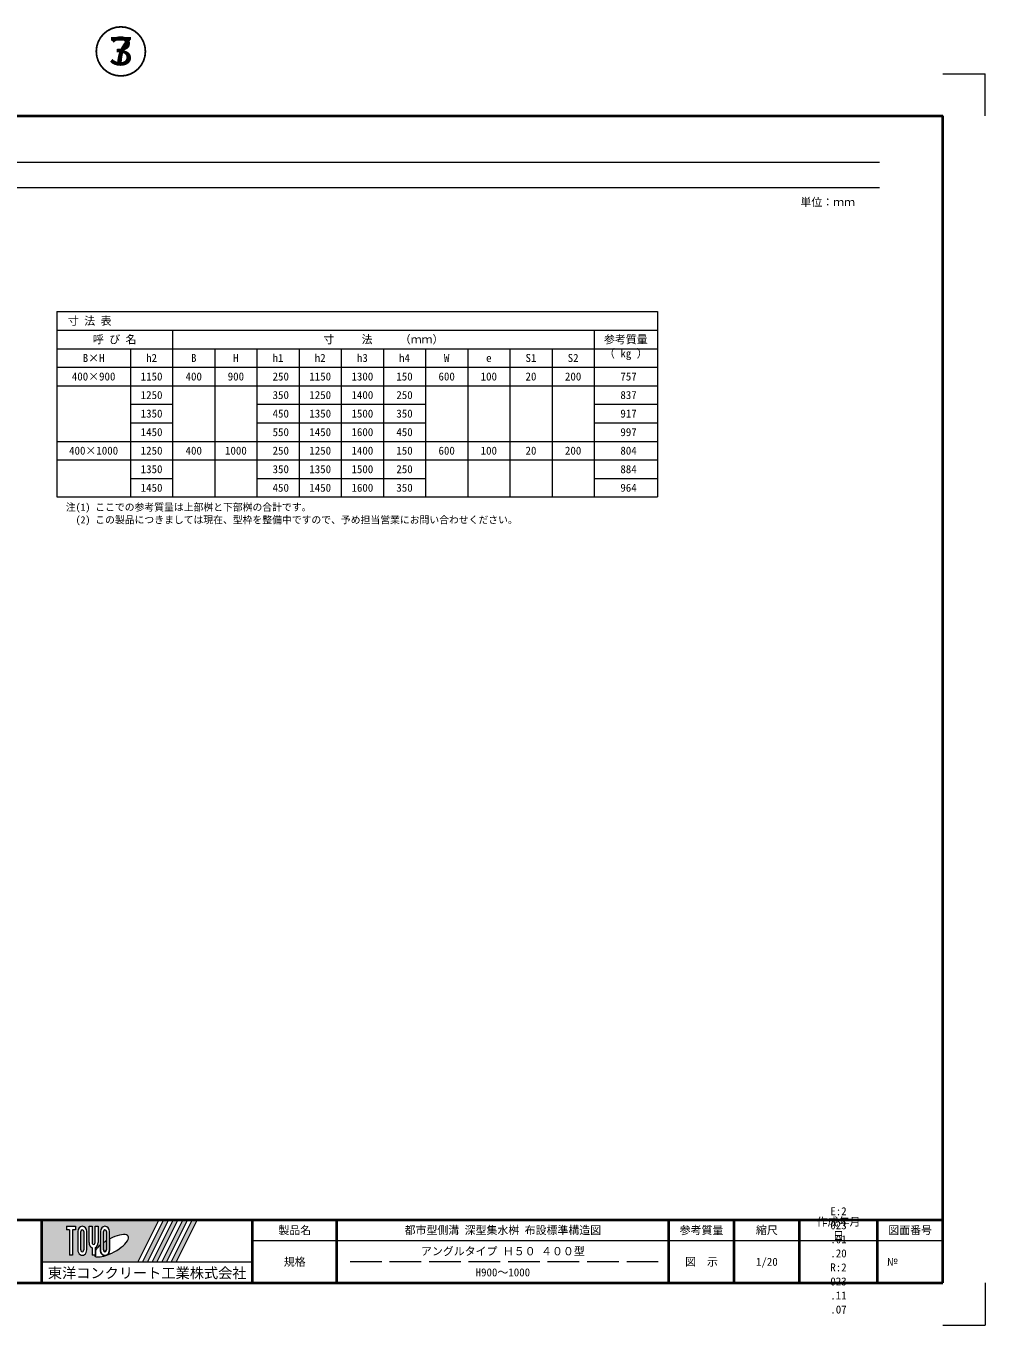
# Model space of a CAD drawing. Units: millimetres at full size; details may follow other scales. Extents: x 87398 to 114821, y -118528 to -105583.
# Drawn here: x 110271 to 114821, y -118528 to -112361 of the extents above; entities that cross this region are included whole.
import ezdxf
from ezdxf.enums import TextEntityAlignment as Align

# ---------------------------------------------------------------- set-up
doc = ezdxf.new("R2010")
doc.units = ezdxf.units.MM
doc.header["$LTSCALE"] = 25
doc.linetypes.add('DASHED', pattern=[7.5, 6, -1.5])
doc.linetypes.add('USER1', pattern=[1.35, 0.75, -0.6])
for name, color, linetype, lineweight in [('Defpoints_2', 8, 'Continuous', 0), ('図枠', 7, 'Continuous', 5), ('寸法・材料表', 7, 'Continuous', 13), ('補助線', 8, 'USER1', 9)]:
    doc.layers.add(name, color=color, linetype=linetype, lineweight=lineweight)
doc.styles.add('ＭＳ ゴシック', font='')
doc.styles.get('ＭＳ ゴシック').set_extended_font_data('MS Gothic')

msp = doc.modelspace()

# ---------------------------------------------------------------- hatches: boundary and pattern name
at = {"layer": '図枠'}
h = msp.add_hatch(color=256, dxfattribs=at)
h.paths.add_polyline_path([(110345.83, -118028.12), (110345.83, -118228.12), (110801.14, -118228.12), (110901.14, -118028.12)])
edge = h.paths.add_edge_path(flags=16)
edge.add_ellipse((110675.28, -118151.96), major_axis=(80.81, 45.23), ratio=0.3471473, start_angle=-144.311215, end_angle=72.189904, ccw=False)
edge.add_ellipse((110645.35, -118171.49), major_axis=(0, 27.5), ratio=0.8463542, start_angle=-160.703456, end_angle=-90)
edge.add_line((110668.63, -118171.49), (110668.63, -118119.07))
edge = h.paths.add_edge_path(flags=16)
edge.add_ellipse((110645.35, -118084.76), major_axis=(0, 25.38), ratio=0.8463542, start_angle=-90, end_angle=90, ccw=False)
edge.add_line((110666.84, -118084.76), (110666.84, -118171.49))
edge.add_ellipse((110645.35, -118171.49), major_axis=(0, 25.38), ratio=0.8463542, start_angle=90, end_angle=-90, ccw=False)
edge.add_line((110623.87, -118171.49), (110623.87, -118084.76))
edge = h.paths.add_edge_path(flags=16)
edge.add_line((110652.52, -118084.76), (110652.52, -118171.49))
edge.add_ellipse((110645.35, -118171.49), major_axis=(0, 8.46), ratio=0.8463542, start_angle=90, end_angle=-90, ccw=False)
edge.add_line((110638.19, -118171.49), (110638.19, -118084.76))
edge.add_ellipse((110645.35, -118084.76), major_axis=(0, 8.46), ratio=0.8463542, start_angle=-90, end_angle=90, ccw=False)
edge = h.paths.add_edge_path(flags=16)
edge.add_line((110650.72, -118129.09), (110650.72, -118171.49))
edge.add_ellipse((110645.35, -118171.49), major_axis=(0, 6.35), ratio=0.8463542, start_angle=90, end_angle=-90, ccw=False)
edge.add_line((110639.98, -118171.49), (110639.98, -118136.03))
edge.add_ellipse((110675.28, -118151.96), major_axis=(80.81, 45.23), ratio=0.3471473, start_angle=107.791741, end_angle=126.471318, ccw=False)
edge = h.paths.add_edge_path(flags=16)
edge.add_ellipse((110591.64, -118137.11), major_axis=(0, 25.38), ratio=0.8463542, start_angle=-163.341166, end_angle=-90, ccw=False)
edge.add_line((110598.8, -118161.05), (110598.8, -118196.87))
edge.add_line((110598.8, -118196.87), (110584.48, -118196.87))
edge.add_line((110584.48, -118196.87), (110584.48, -118161.05))
edge.add_ellipse((110591.64, -118137.11), major_axis=(0, 25.38), ratio=0.8463542, start_angle=90, end_angle=163.341166, ccw=False)
edge.add_line((110570.16, -118137.11), (110570.16, -118059.37))
edge.add_line((110570.16, -118059.37), (110584.48, -118059.37))
edge.add_line((110584.48, -118059.37), (110584.48, -118137.11))
edge.add_ellipse((110591.64, -118137.11), major_axis=(0, 8.46), ratio=0.8463542, start_angle=90, end_angle=-90)
edge.add_line((110598.8, -118137.11), (110598.8, -118059.37))
edge.add_line((110598.8, -118059.37), (110613.13, -118059.37))
edge.add_line((110613.13, -118059.37), (110613.13, -118137.11))
edge = h.paths.add_edge_path(flags=16)
edge.add_line((110622.08, -118149.6), (110622.08, -118171.49))
edge.add_ellipse((110645.35, -118171.49), major_axis=(0, 27.5), ratio=0.8463542, start_angle=90, end_angle=-171.54427)
edge.add_ellipse((110675.28, -118151.96), major_axis=(80.81, 45.23), ratio=0.3471473, start_angle=-178.649536, end_angle=-148.292442, ccw=False)
edge.add_line((110595.72, -118198.99), (110600.59, -118198.99))
edge.add_line((110600.59, -118198.99), (110600.59, -118172.17))
edge.add_ellipse((110675.28, -118151.96), major_axis=(80.81, 45.23), ratio=0.3471473, start_angle=148.21912, end_angle=165.908121, ccw=False)
edge = h.paths.add_edge_path(flags=16)
edge.add_ellipse((110537.93, -118084.76), major_axis=(0, 25.38), ratio=0.8463542, start_angle=-90, end_angle=90, ccw=False)
edge.add_line((110559.42, -118084.76), (110559.42, -118171.49))
edge.add_ellipse((110537.93, -118171.49), major_axis=(0, 25.38), ratio=0.8463542, start_angle=90, end_angle=-90, ccw=False)
edge.add_line((110516.45, -118171.49), (110516.45, -118084.76))
edge = h.paths.add_edge_path(flags=16)
edge.add_line((110545.09, -118084.76), (110545.09, -118171.49))
edge.add_ellipse((110537.93, -118171.49), major_axis=(0, 8.46), ratio=0.8463542, start_angle=90, end_angle=-90, ccw=False)
edge.add_line((110530.77, -118171.49), (110530.77, -118084.76))
edge.add_ellipse((110537.93, -118084.76), major_axis=(0, 8.46), ratio=0.8463542, start_angle=-90, end_angle=90, ccw=False)
h.paths.add_polyline_path([(110505.71, -118059.37), (110505.71, -118076.3), (110491.38, -118076.3), (110491.38, -118196.87), (110477.06, -118196.87), (110477.06, -118076.3), (110462.74, -118076.3), (110462.74, -118059.37)], flags=16)
for points in [[(110823.83, -118228.12), (110846.52, -118228.12), (110946.52, -118028.12), (110923.83, -118028.12)], [(110991.89, -118028.12), (110969.2, -118028.12), (110869.2, -118228.12), (110891.89, -118228.12)], [(111037.27, -118028.12), (111014.58, -118028.12), (110914.58, -118228.12), (110937.27, -118228.12)], [(111082.64, -118028.12), (111059.95, -118028.12), (110959.95, -118228.12), (110982.64, -118228.12)]]:
    msp.add_hatch(color=256, dxfattribs=at).paths.add_polyline_path(points)

# ---------------------------------------------------------------- linework, layer by layer
at = {"layer": 'Defpoints_2', "color": 1, "lineweight": 13}
for p, q in [((114620.83, -112588.12), (114820.83, -112588.12)), ((114820.83, -112788.12), (114820.83, -112588.12)), ((114820.83, -118328.12), (114820.83, -118528.12)), ((114620.83, -118528.12), (114820.83, -118528.12))]:
    msp.add_line(p, q, dxfattribs=at)
at = {"layer": 'Defpoints_2'}
for p, q in [((110416.69, -113717.24), (113266.69, -113717.24)), ((110416.69, -113717.24), (110416.69, -113805.24)), ((113266.69, -113717.24), (113266.69, -113805.24)), ((112966.69, -113893.24), (113266.69, -113893.24)), ((110416.69, -114069.24), (110766.69, -114069.24)), ((110966.69, -114069.24), (111366.69, -114069.24)), ((112166.69, -114069.24), (112966.69, -114069.24)), ((110416.69, -114421.24), (110766.69, -114421.24)), ((110966.69, -114421.24), (111366.69, -114421.24)), ((112166.69, -114421.24), (112966.69, -114421.24))]:
    msp.add_line(p, q, dxfattribs=at)
at = {"layer": '図枠', "lineweight": 40}
for p, q in [((106820.83, -112788.12), (114620.83, -112788.12)), ((114620.83, -118328.12), (114620.83, -112788.12)), ((106820.83, -118028.12), (114620.83, -118028.12)), ((110345.83, -118328.12), (110345.83, -118028.12)), ((111345.83, -118328.12), (111345.83, -118028.12)), ((111745.83, -118328.12), (111745.83, -118028.12)), ((113320.83, -118328.12), (113320.83, -118028.12)), ((113630.83, -118328.12), (113630.83, -118028.12)), ((113940.83, -118328.12), (113940.83, -118028.12)), ((114310.83, -118328.12), (114310.83, -118028.12)), ((106820.83, -118328.12), (114620.83, -118328.12))]:
    msp.add_line(p, q, dxfattribs=at)
at = {"layer": '図枠', "lineweight": 13}
for p, q in [((107120.83, -113008.12), (114320.83, -113008.12)), ((107120.83, -113128.12), (114320.83, -113128.12)), ((114620.83, -118128.12), (111345.83, -118128.12))]:
    msp.add_line(p, q, dxfattribs=at)
at = {"layer": '図枠'}
for p, q in [((110345.83, -118028.12), (110901.14, -118028.12)), ((110901.14, -118028.12), (110801.14, -118228.12)), ((110923.83, -118028.12), (110823.83, -118228.12)), ((110946.52, -118028.12), (110846.52, -118228.12)), ((110969.2, -118028.12), (110869.2, -118228.12)), ((110991.89, -118028.12), (110891.89, -118228.12)), ((111014.58, -118028.12), (110914.58, -118228.12)), ((110923.83, -118028.12), (110946.52, -118028.12)), ((111037.27, -118028.12), (110937.27, -118228.12)), ((111059.95, -118028.12), (110959.95, -118228.12)), ((110969.2, -118028.12), (110991.89, -118028.12)), ((111082.64, -118028.12), (110982.64, -118228.12)), ((111014.58, -118028.12), (111037.27, -118028.12)), ((111059.95, -118028.12), (111082.64, -118028.12)), ((110462.74, -118059.37), (110462.74, -118076.3)), ((110462.74, -118059.37), (110505.71, -118059.37)), ((110477.06, -118076.3), (110462.74, -118076.3)), ((110477.06, -118076.3), (110477.06, -118196.87)), ((110491.38, -118076.3), (110491.38, -118196.87)), ((110505.71, -118076.3), (110491.38, -118076.3)), ((110505.71, -118059.37), (110505.71, -118076.3)), ((110516.45, -118084.76), (110516.45, -118171.49)), ((110530.77, -118171.49), (110530.77, -118084.76)), ((110545.09, -118084.76), (110545.09, -118171.49)), ((110559.42, -118171.49), (110559.42, -118084.76)), ((110570.16, -118059.37), (110584.48, -118059.37)), ((110570.16, -118137.11), (110570.16, -118059.37)), ((110584.48, -118059.37), (110584.48, -118137.11)), ((110598.8, -118059.37), (110613.13, -118059.37)), ((110598.8, -118137.11), (110598.8, -118059.37)), ((110613.13, -118059.37), (110613.13, -118137.11)), ((110623.87, -118084.76), (110623.87, -118171.49)), ((110638.19, -118171.49), (110638.19, -118084.76)), ((110652.52, -118084.76), (110652.52, -118171.49)), ((110666.84, -118171.49), (110666.84, -118084.76)), ((110622.08, -118149.6), (110622.08, -118171.49)), ((110639.98, -118171.49), (110639.98, -118136.03)), ((110650.72, -118129.09), (110650.72, -118171.49)), ((110668.63, -118171.49), (110668.63, -118119.07)), ((110491.38, -118196.87), (110477.06, -118196.87)), ((110584.48, -118161.05), (110584.48, -118196.87)), ((110598.8, -118196.87), (110584.48, -118196.87)), ((110595.72, -118198.99), (110600.59, -118198.99)), ((110598.8, -118161.05), (110598.8, -118196.87)), ((110600.59, -118172.17), (110600.59, -118198.99)), ((110345.83, -118228.12), (110801.14, -118228.12)), ((110823.83, -118228.12), (110846.52, -118228.12)), ((110869.2, -118228.12), (110891.89, -118228.12)), ((110914.58, -118228.12), (110937.27, -118228.12)), ((110959.95, -118228.12), (110982.64, -118228.12))]:
    msp.add_line(p, q, dxfattribs=at)
at = {"layer": '図枠', "linetype": 'DASHED', "lineweight": 9}
msp.add_line((113270.83, -118228.12), (111795.83, -118228.12), dxfattribs=at)
at = {"layer": '図枠'}
for centre, major_axis, ratio, start_param, end_param in [((110537.93, -118084.76), (0, 25.38), 0.846354, 4.712389, 7.8539816), ((110537.93, -118084.76), (0, 8.46), 0.846354, 4.712389, 7.8539816), ((110645.35, -118084.76), (0, 25.38), 0.846354, 4.712389, 7.8539816), ((110645.35, -118084.76), (0, 8.46), 0.846354, 4.712389, 7.8539816), ((110675.28, -118151.96), (80.81, 45.23), 0.347147, 4.2621853, 7.7429163), ((110591.64, -118137.11), (0, 25.38), 0.846354, 1.5707963, 2.8017557), ((110591.64, -118137.11), (0, 8.46), 0.846354, 1.5707963, 4.712389), ((110591.64, -118137.11), (0, 25.38), 0.846354, 3.4814296, 4.712389), ((110675.28, -118151.96), (80.81, 45.23), 0.347147, 2.0815197, 2.5155126), ((110675.28, -118151.96), (80.81, 45.23), 0.347147, 1.6817405, 1.8219833), ((110537.93, -118171.49), (0, 25.38), 0.846354, 1.5707963, 4.712389), ((110537.93, -118171.49), (0, 8.46), 0.846354, 1.5707963, 4.712389), ((110675.28, -118151.96), (80.81, 45.23), 0.347147, 3.2093975, 4.2004451), ((110645.35, -118171.49), (0, 27.5), 0.846354, 1.5707963, 3.3154679), ((110645.35, -118171.49), (0, 25.38), 0.846354, 1.5707963, 4.712389), ((110645.35, -118171.49), (0, 8.46), 0.846354, 1.5707963, 4.712389), ((110645.35, -118171.49), (0, 6.35), 0.846354, 1.5707963, 4.712389), ((110645.35, -118171.49), (0, 27.5), 0.846354, 3.5338438, 4.712389)]:
    msp.add_ellipse(centre, major_axis=major_axis, ratio=ratio, start_param=start_param, end_param=end_param, dxfattribs=at)
at = {"layer": '寸法・材料表'}
for p, q in [((110416.69, -113805.24), (113266.69, -113805.24)), ((110416.69, -113805.24), (110416.69, -114597.24)), ((110966.69, -113805.24), (110966.69, -114597.24)), ((112966.69, -113805.24), (112966.69, -114597.24)), ((113266.69, -113805.24), (113266.69, -114597.24)), ((110416.69, -113893.24), (112966.69, -113893.24)), ((110766.69, -113893.24), (110766.69, -114597.24)), ((111166.69, -113893.24), (111166.69, -114597.24)), ((111366.69, -113893.24), (111366.69, -114597.24)), ((111566.69, -113893.24), (111566.69, -114597.24)), ((111766.69, -113893.24), (111766.69, -114597.24)), ((111966.69, -113893.24), (111966.69, -114597.24)), ((112166.69, -113893.24), (112166.69, -114597.24)), ((112366.69, -113893.24), (112366.69, -114597.24)), ((112566.69, -113893.24), (112566.69, -114597.24)), ((112766.69, -113893.24), (112766.69, -114597.24)), ((110416.69, -113981.24), (113266.69, -113981.24)), ((110766.69, -114069.24), (110966.69, -114069.24)), ((111366.69, -114069.24), (112166.69, -114069.24)), ((112966.69, -114069.24), (113266.69, -114069.24)), ((110766.69, -114157.24), (110966.69, -114157.24)), ((111366.69, -114157.24), (112166.69, -114157.24)), ((112966.69, -114157.24), (113266.69, -114157.24)), ((110766.69, -114245.24), (110966.69, -114245.24)), ((111366.69, -114245.24), (112166.69, -114245.24)), ((112966.69, -114245.24), (113266.69, -114245.24)), ((110416.69, -114333.24), (113266.69, -114333.24)), ((110766.69, -114421.24), (110966.69, -114421.24)), ((111366.69, -114421.24), (112166.69, -114421.24)), ((112966.69, -114421.24), (113266.69, -114421.24)), ((110766.69, -114509.24), (110966.69, -114509.24)), ((111366.69, -114509.24), (112166.69, -114509.24)), ((112966.69, -114509.24), (113266.69, -114509.24)), ((110416.69, -114597.24), (113266.69, -114597.24))]:
    msp.add_line(p, q, dxfattribs=at)
at = {"layer": '補助線', "linetype": 'Continuous', "lineweight": 13}
msp.add_line((110345.83, -118228.12), (111345.83, -118228.12), dxfattribs=at)

# ---------------------------------------------------------------- texts
at = {"layer": '図枠', "style": 'ＭＳ ゴシック'}
for s, height, p in [('単位：ｍｍ', 37.98, (114074.56, -113197.45)), ('製品名', 37.98, (111545.83, -118078.12)), ('都市型側溝 深型集水桝 布設標準構造図', 37.98, (112533.33, -118078.12)), ('参考質量', 37.98, (113475.83, -118078.12)), ('縮尺', 37.98, (113785.83, -118078.12)), ('図面番号', 37.98, (114465.83, -118078.12)), ('アングルタイプ Ｈ５０ ４００型', 37.98, (112533.33, -118178.12)), ('規格', 37.98, (111545.83, -118228.12)), ('図\u3000示', 37.98, (113475.83, -118228.12)), ('1/20', 37.98, (113785.83, -118228.12)), ('東洋コンクリート工業株式会社', 49.37, (110845.83, -118281.25)), ('H900～1000', 37.98, (112533.33, -118278.12))]:
    msp.add_text(s, height=height, dxfattribs=at).set_placement(p, align=Align.MIDDLE_CENTER)
for s, p in [('E:2', (114086.98, -117968.89)), ('作成年月', (114022.23, -118018.89)), ('023', (114086.98, -118035.56)), ('日', (114099.93, -118085.56)), ('.01', (114086.98, -118102.22)), ('.20', (114086.98, -118168.89)), ('R:2', (114086.98, -118235.56)), ('023', (114086.98, -118302.22)), ('.11', (114086.98, -118368.89)), ('.07', (114086.98, -118435.56))]:
    msp.add_text(s, height=37.98, dxfattribs=at).set_placement(p, align=Align.TOP_LEFT)
msp.add_text('№', height=37.98, dxfattribs=at).set_placement((114355.18, -118228.12), align=Align.MIDDLE_LEFT)
at = {"layer": '寸法・材料表', "style": 'ＭＳ ゴシック'}
msp.add_text('\u3000寸 法 表\u3000', height=37.98, dxfattribs=at).set_placement((110417.89, -113761.24), align=Align.MIDDLE_LEFT)
for s, p in [('呼 び 名', (110691.69, -113849.24)), ('寸   \u3000法\u3000   （ｍｍ）', (111966.69, -113849.24)), ('参考質量', (113116.69, -113849.24)), ('B×H', (110591.69, -113937.24)), ('h2', (110866.69, -113937.24)), ('B', (111066.69, -113937.24)), ('H', (111266.69, -113937.24)), ('h1', (111466.69, -113937.24)), ('h2', (111666.69, -113937.24)), ('h3', (111866.69, -113937.24)), ('h4', (112066.69, -113937.24)), ('W', (112266.69, -113937.24)), ('e', (112466.69, -113937.24)), ('S1', (112666.69, -113937.24)), ('S2', (112866.69, -113937.24)), ('400×900', (110591.69, -114025.24)), ('1150', (110866.69, -114025.24)), ('400', (111066.69, -114025.24)), ('900', (111266.69, -114025.24)), (' 250', (111466.69, -114025.24)), ('1150', (111666.69, -114025.24)), ('1300', (111866.69, -114025.24)), ('150', (112066.69, -114025.24)), ('600', (112266.69, -114025.24)), ('100', (112466.69, -114025.24)), ('20', (112666.69, -114025.24)), ('200', (112866.69, -114025.24)), (' 757', (113116.69, -114025.24)), ('1250', (110866.69, -114113.24)), (' 350', (111466.69, -114113.24)), ('1250', (111666.69, -114113.24)), ('1400', (111866.69, -114113.24)), ('250', (112066.69, -114113.24)), (' 837', (113116.69, -114113.24)), ('1350', (110866.69, -114201.24)), (' 450', (111466.69, -114201.24)), ('1350', (111666.69, -114201.24)), ('1500', (111866.69, -114201.24)), ('350', (112066.69, -114201.24)), (' 917', (113116.69, -114201.24)), ('1450', (110866.69, -114289.24)), (' 550', (111466.69, -114289.24)), ('1450', (111666.69, -114289.24)), ('1600', (111866.69, -114289.24)), ('450', (112066.69, -114289.24)), (' 997', (113116.69, -114289.24)), ('400×1000', (110591.69, -114377.24)), ('1250', (110866.69, -114377.24)), ('400', (111066.69, -114377.24)), ('1000', (111266.69, -114377.24)), (' 250', (111466.69, -114377.24)), ('1250', (111666.69, -114377.24)), ('1400', (111866.69, -114377.24)), ('150', (112066.69, -114377.24)), ('600', (112266.69, -114377.24)), ('100', (112466.69, -114377.24)), ('20', (112666.69, -114377.24)), ('200', (112866.69, -114377.24)), (' 804', (113116.69, -114377.24)), ('1350', (110866.69, -114465.24)), (' 350', (111466.69, -114465.24)), ('1350', (111666.69, -114465.24)), ('1500', (111866.69, -114465.24)), ('250', (112066.69, -114465.24)), (' 884', (113116.69, -114465.24)), ('1450', (110866.69, -114553.24)), (' 450', (111466.69, -114553.24)), ('1450', (111666.69, -114553.24)), ('1600', (111866.69, -114553.24)), ('350', (112066.69, -114553.24)), (' 964', (113116.69, -114553.24))]:
    msp.add_text(s, height=37.98, dxfattribs=at).set_placement(p, align=Align.MIDDLE_CENTER)
msp.add_text('（ kg ）', height=37.98, dxfattribs=at).set_placement((113116.69, -113946.24), align=Align.BOTTOM_CENTER)
for s, p in [('注(1) ここでの参考質量は上部桝と下部桝の合計です。', (110459.79, -114628.56)), ('\u3000(2) この製品につきましては現在、型枠を整備中ですので、予め担当営業にお問い合わせください。', (110459.79, -114688.56))]:
    msp.add_text(s, height=34.18, dxfattribs=at).set_placement(p, align=Align.TOP_LEFT)
at = {"layer": '補助線', "color": 1, "style": 'ＭＳ ゴシック'}
for s in ['⑦', '③']:
    msp.add_text(s, height=189.9, dxfattribs=at).set_placement((110720.83, -112485.4), align=Align.MIDDLE_CENTER)

doc.saveas('drawing.dxf')
